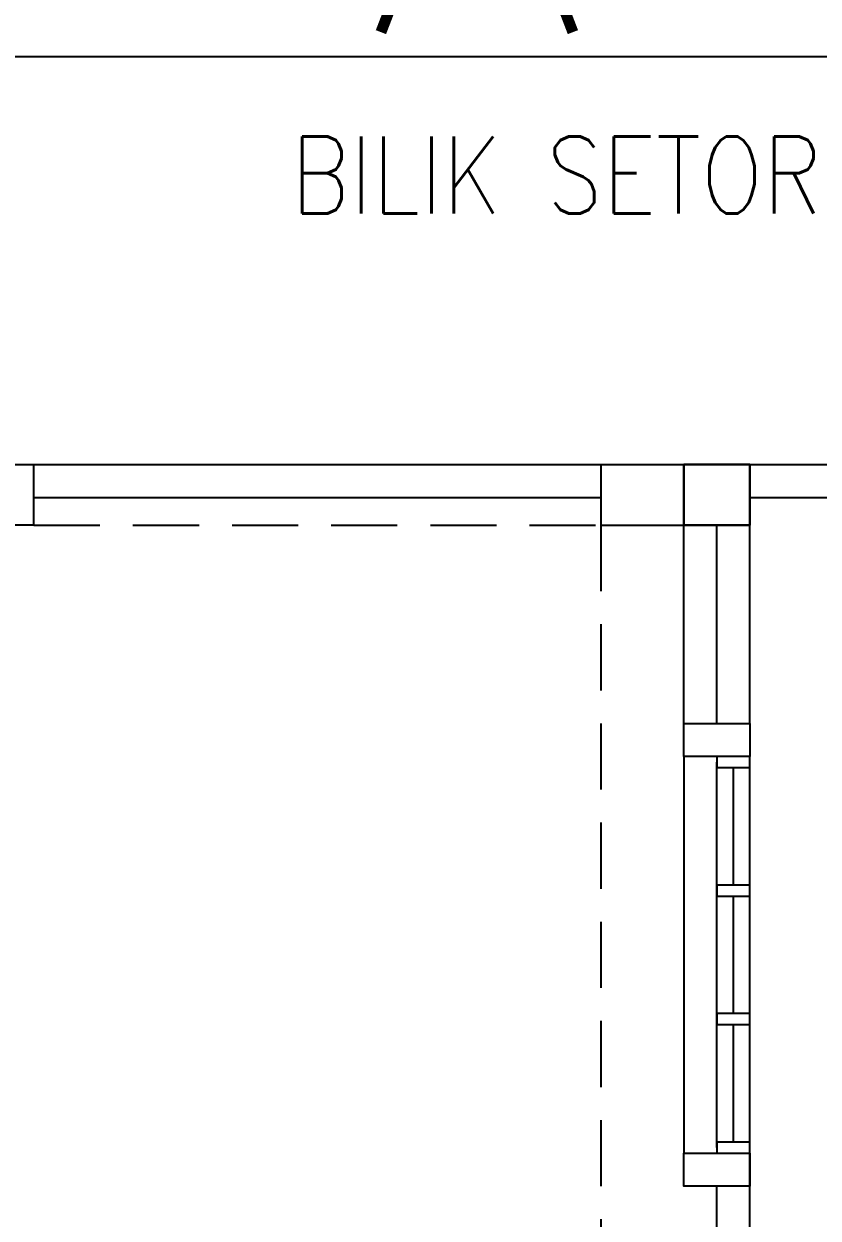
# Model space of a CAD drawing. Header units: inches. Extents: x -86408137 to 595769, y 1041006 to 3160331.
# Drawn here: x 393078 to 396683, y 1069224 to 1074644 of the extents above; entities that cross this region are included whole.
import ezdxf
from ezdxf.enums import TextEntityAlignment as Align

# ---------------------------------------------------------------- set-up
doc = ezdxf.new("R2010")
doc.units = ezdxf.units.IN
doc.header["$MEASUREMENT"] = 0
doc.linetypes.add('HIDDEN', pattern=[0.375, 0.25, -0.125])
doc.layers.add('COLUMN', color=8, linetype='Continuous', lineweight=30)
doc.layers.add('t3', color=8, linetype='Continuous', lineweight=25)
for name, color, linetype in [('LW', 2, 'Continuous'), ('stair', 8, 'Continuous'), ('WALL', 1, 'Continuous'), ('WIN', 9, 'Continuous')]:
    doc.layers.add(name, color=color, linetype=linetype)
doc.styles.add('LAILA', font='romans.shx', dxfattribs={"width": 0.85, "height": 350})

msp = doc.modelspace()

# ---------------------------------------------------------------- linework, layer by layer
at = {"layer": 'COLUMN'}
msp.add_lwpolyline([(396072.7, 1072644.1), (396372.7, 1072644.1), (396372.7, 1072369.1), (396072.7, 1072369.1)], close=True, dxfattribs=at)
at = {"layer": 'LW'}
for p, q in [((396072.7, 1071469.1), (396072.7, 1072494.1)), ((396072.7, 1071319.1), (396072.7, 1069519.1))]:
    msp.add_line(p, q, dxfattribs=at)
at = {"layer": 'LW', "linetype": 'HIDDEN', "ltscale": 1200}
for p in [(393122.7, 1072369.1), (395697.7, 1065769.1)]:
    msp.add_line(p, (395697.7, 1072369.1), dxfattribs=at)
at = {"layer": 'stair', "const_width": 50}
for points in [[(394698.5, 1075894.1), (394953.5, 1075269.1), (394698.5, 1074606.6)], [(395569.9, 1075894.1), (395314.9, 1075269.1), (395569.9, 1074606.6)]]:
    msp.add_lwpolyline(points, dxfattribs=at)
at = {"layer": 'WALL'}
for p, q in [((397492.7, 1074494.1), (392722.7, 1074494.1)), ((397492.7, 1074494.1), (392722.7, 1074494.1)), ((397492.7, 1074494.1), (392722.7, 1074494.1)), ((392947.7, 1072644.1), (400372.7, 1072644.1)), ((393122.7, 1072369.1), (393122.7, 1072644.1)), ((395697.7, 1072369.1), (395697.7, 1072644.1)), ((396372.7, 1072519.1), (396372.7, 1072369.1)), ((393122.7, 1072494.1), (395697.7, 1072494.1)), ((393122.7, 1072494.1), (395697.7, 1072494.1)), ((396372.7, 1072494.1), (400372.7, 1072494.1)), ((393122.7, 1072369.1), (392597.7, 1072369.1)), ((395697.7, 1072369.1), (396222.7, 1072369.1)), ((396222.7, 1071469.1), (396222.7, 1072369.1)), ((396372.7, 1071469.1), (396372.7, 1072369.1)), ((396372.7, 1068619.1), (396372.7, 1069519.1)), ((396222.7, 1068769.1), (396222.7, 1069369.1))]:
    msp.add_line(p, q, dxfattribs=at)
for points in [[(396372.7, 1071469.1), (396372.7, 1071319.1), (396072.7, 1071319.1), (396072.7, 1071469.1)], [(396372.7, 1069519.1), (396372.7, 1069369.1), (396072.7, 1069369.1), (396072.7, 1069519.1)]]:
    msp.add_lwpolyline(points, close=True, dxfattribs=at)
at = {"layer": 'WIN'}
for p, q in [((396372.7, 1072369.1), (396372.7, 1072644.1)), ((396372.7, 1069519.1), (396372.7, 1071319.1)), ((396222.7, 1069544.1), (396222.7, 1071294.1)), ((396297.7, 1071269.1), (396297.7, 1070735.7)), ((396297.7, 1070685.7), (396297.7, 1070152.4)), ((396297.7, 1070102.4), (396297.7, 1069569.1))]:
    msp.add_line(p, q, dxfattribs=at)
for points in [[(396222.7, 1071319.1), (396222.7, 1071269.1), (396372.7, 1071269.1), (396372.7, 1071319.1)], [(396222.7, 1070735.7), (396222.7, 1070685.7), (396372.7, 1070685.7), (396372.7, 1070735.7)], [(396222.7, 1070152.4), (396222.7, 1070102.4), (396372.7, 1070102.4), (396372.7, 1070152.4)], [(396222.7, 1069569.1), (396222.7, 1069519.1), (396372.7, 1069519.1), (396372.7, 1069569.1)]]:
    msp.add_lwpolyline(points, close=True, dxfattribs=at)

# ---------------------------------------------------------------- texts
at = {"layer": 't3', "style": 'LAILA', "width": 0.85}
msp.add_text('BILIK SETOR', height=350, dxfattribs=at).set_placement((394289.8, 1074133), align=Align.TOP_LEFT)

doc.saveas('drawing.dxf')
